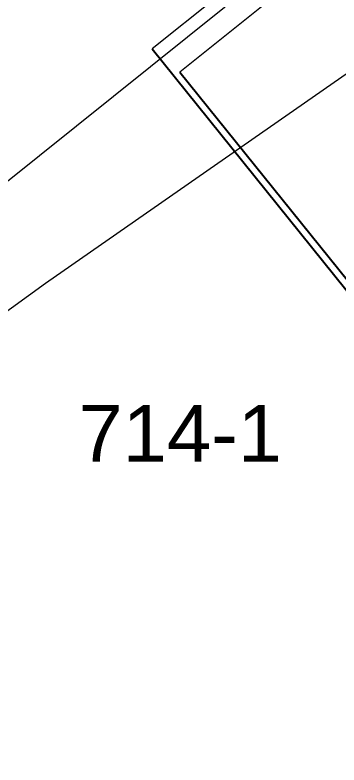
# Model space of a CAD drawing. Header units: metres. Extents: x 7511866 to 7512702, y 4691584 to 4692636.
# Drawn here: x 7511949.18 to 7511960.55, y 4692314.39 to 4692340.76 of the extents above; entities that cross this region are included whole.
import ezdxf

# ---------------------------------------------------------------- set-up
doc = ezdxf.new("R2010")
doc.units = ezdxf.units.M
doc.layers.get('0').update_dxf_attribs({"lineweight": 0})
doc.layers.add('A4_GZ', color=7, linetype='Continuous')
for name, color, linetype, lineweight in [('lifti project', 4, 'Continuous', 0), ('nr Parcela Fqinje', 251, 'Continuous', 0), ('Parcela Baze', 7, 'Continuous', 0), ('Parcela Fqinje', 251, 'Continuous', 0)]:
    doc.layers.add(name, color=color, linetype=linetype, lineweight=lineweight)
doc.styles.get("Standard").update_dxf_attribs({"font": 'arial.ttf'})

# ---------------------------------------------------------------- blocks, each defined once
blk = doc.blocks.new('A$C112c8b24')
for p, q in [((0, 4205), (0, 0)), ((125, 4180), (125, 25)), ((0, 0), (5945, 0)), ((0, 0), (5945, 0)), ((0, 0), (5945, 0)), ((125, 25), (5920, 25)), ((125, 25), (5920, 25)), ((125, 25), (5920, 25))]:
    blk.add_line(p, q)
at = {"lineweight": 25}
for p, q in [((0, 0), (5945, 0)), ((125, 25), (5920, 25))]:
    blk.add_line(p, q, dxfattribs=at)
at = {"layer": 'A4_GZ', "color": 0}
for p, q in [((0, 0), (5945, 0)), ((125, 25), (5920, 25))]:
    blk.add_line(p, q, dxfattribs=at)

msp = doc.modelspace()

# ---------------------------------------------------------------- linework, layer by layer
at = {"layer": 'Parcela Baze', "flags": 128}
msp.add_lwpolyline([(7511942.993, 4692405.116), (7511951.692, 4692387.847), (7511952.79, 4692386.36), (7511954.994, 4692383.377), (7511958.422, 4692378.737), (7511962.664, 4692376.104), (7511969.659, 4692368.194), (7511977.522, 4692360.323), (7511977.965, 4692359.554), (7511977.935, 4692358.579), (7511977.366, 4692357.776), (7511935.682, 4692324.288)], dxfattribs=at)
at = {"layer": 'Parcela Fqinje', "flags": 128}
msp.add_lwpolyline([(7511937.962, 4692322.418), (7511950.248, 4692331.332), (7511962.497, 4692339.88), (7511968.34, 4692344.458), (7511984.021, 4692356.967), (7511985.853, 4692355.253)], dxfattribs=at)

# ---------------------------------------------------------------- block references
at = {"layer": 'lifti project', "xscale": 0.01, "yscale": 0.01, "zscale": 0.01, "rotation": 308.7703677864264}
msp.add_blockref('A$C112c8b24', (7511953.991, 4692339.569), dxfattribs=at)

# ---------------------------------------------------------------- texts
at = {"layer": 'nr Parcela Fqinje'}
msp.add_text('714-1', height=2, dxfattribs=at).set_placement((7511951.406, 4692325.054))

doc.saveas('drawing.dxf')
